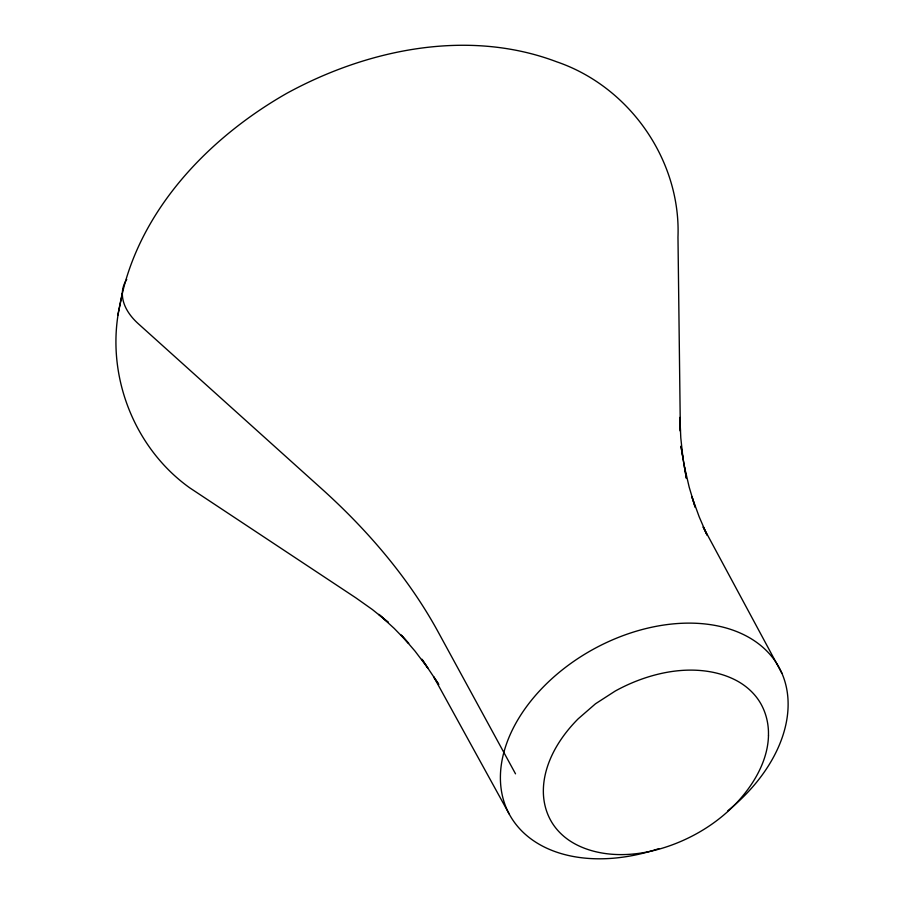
<?xml version="1.0" encoding="UTF-8"?>
<svg xmlns="http://www.w3.org/2000/svg" width="904" height="904" viewBox="0 0 904 904"><rect width="100%" height="100%" fill="white"/><g stroke="black" fill="none" stroke-linecap="round" stroke-linejoin="round"><path stroke-width="1.36" d="M682.961 458.158L680.949 446.147L686.373 478.318L682.961 458.158L680.791 437.841L679.898 417.422L680.362 431.163L677.977 237.13C680.983 160.155 629.41 86.569 556.706 61.811C468.374 28.363 367.804 49.076 287.02 93.202C207.547 138.402 136.775 212.53 119.893 305.066C104.943 372.889 133.103 447.491 189.817 487.9L355.871 597.86L372.414 609.567L388.2 622.302L378.844 614.381L394.212 628.416L408.687 643.354L401.252 635.071L415.015 651.117L427.784 667.954L421.942 659.242L437.965 683.209M117.802 315.225L122.345 293.54M438.813 684.475L433.762 676.949L509.212 814.029M515.517 773.835L438.225 632.077A667.593 408.811 14.9 0 0 321.621 488.736L138.301 323.734A66.76 40.883 14.9 0 1 126.741 279.449M781.915 673.299L703.154 526.93L707.064 535.089L699.187 516.817L691.933 496.906L695.165 507.2L689.187 487.154L684.452 466.78M658.903 848.619A153.544 104.909 -28.6 0 1 504.839 748.941A153.544 104.909 -28.6 0 1 725.505 627.817A153.544 104.909 -28.6 0 1 727.799 810.798M768.479 735.664C768.129 749.857 763.417 763.609 756.558 775.926A123.475 84.366 -28.6 0 1 737.551 801.859C724.42 816.052 708.623 827.657 691.424 836.449A123.498 84.388 -28.6 0 1 658.835 849.206C641.557 854.009 623.331 856.009 605.499 853.557A123.34 84.275 -28.6 0 1 574.503 843.647C564.808 838.324 556.389 830.527 550.943 820.843A122.39 83.631 -28.6 0 1 543.383 793.362C542.875 777.734 547.767 762.354 555.271 748.794A122.356 83.609 -28.6 0 1 578.176 718.816L595.51 703.775L615.228 691.051A123.317 84.253 -28.6 0 1 653.016 675.525C670.293 670.711 688.52 668.711 706.352 671.163A123.543 84.411 -28.6 0 1 733.438 679.04C745.981 684.938 756.874 694.792 762.75 707.459A123.43 84.343 -28.6 0 1 768.456 731.37L768.479 735.664"/></g></svg>
